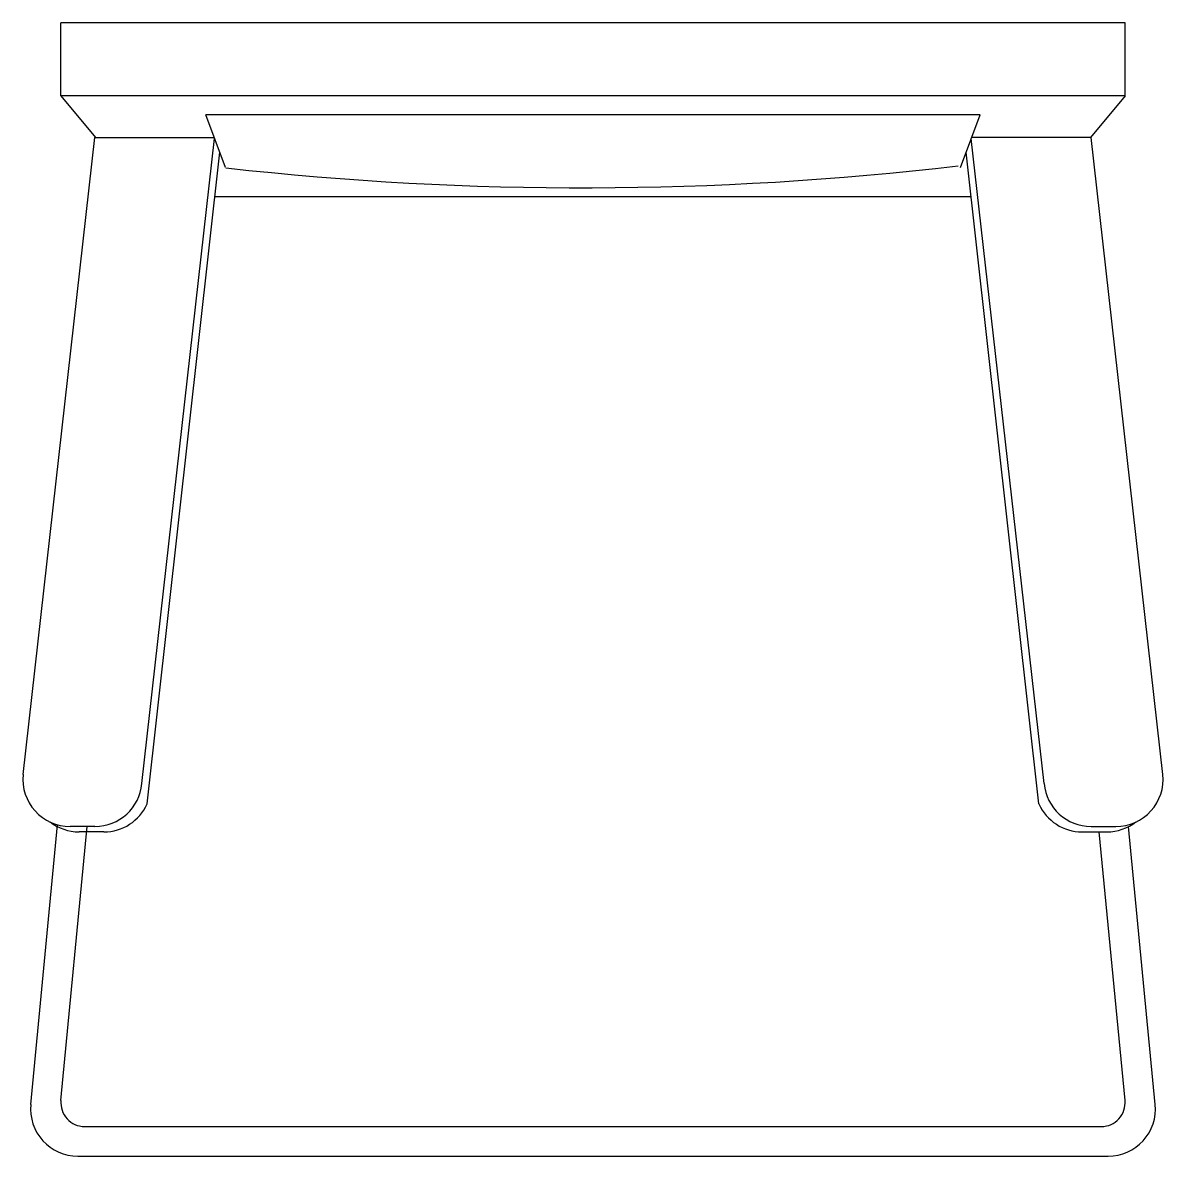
# Model space of a CAD drawing. Header units: inches. Extents: x 6512 to 7166, y 10830 to 11480.
import ezdxf

# ---------------------------------------------------------------- set-up
doc = ezdxf.new("R2010")
doc.units = ezdxf.units.IN
doc.header["$MEASUREMENT"] = 0
doc.layers.add('freecads.com', color=7, linetype='Continuous')

msp = doc.modelspace()

# ---------------------------------------------------------------- linework, layer by layer
at = {"layer": 'freecads.com'}
for p, q in [((6533.55, 11438.38), (6533.55, 11480.33)), ((7144.07, 11480.33), (6533.55, 11480.33)), ((7144.07, 11438.38), (7144.07, 11480.33)), ((6533.55, 11438.38), (6553.58, 11414.52)), ((7144.07, 11438.38), (6533.55, 11438.38)), ((7144.07, 11438.38), (7124.04, 11414.52)), ((6628.04, 11397.26), (6616.73, 11427.62)), ((7060.87, 11427.59), (6616.75, 11427.59)), ((7049.57, 11397.26), (7060.88, 11427.62)), ((6511.94, 11049.15), (6553.21, 11414.52)), ((6553.21, 11414.52), (6621.61, 11414.52)), ((6580.15, 11043.99), (6621.84, 11413.9)), ((7097.46, 11043.99), (7055.77, 11413.9)), ((7124.4, 11414.52), (7056, 11414.52)), ((7165.67, 11049.15), (7124.4, 11414.52)), ((6583.06, 11032.32), (6624.75, 11406.09)), ((7094.55, 11032.32), (7052.86, 11406.09)), ((6621.93, 11380.81), (7055.64, 11380.81)), ((6516.38, 10860.01), (6531.74, 11020.44)), ((6533.71, 10862.22), (6548.77, 11019.47)), ((6553.18, 11019.47), (6538.91, 11019.47)), ((6558.34, 11016.32), (6544.07, 11016.32)), ((7119.27, 11016.32), (7133.54, 11016.32)), ((7124.43, 11019.47), (7138.7, 11019.47)), ((7143.9, 10862.22), (7129.14, 11016.32)), ((7161.24, 10860.01), (7145.97, 11019.34)), ((6547.2, 10847.38), (7130.42, 10847.38)), ((6543.35, 10830.33), (7134.27, 10830.33))]:
    msp.add_line(p, q, dxfattribs=at)
for centre, radius, start, end in [((6833.41, 13237.8), 1852.06, 263.64143, 276.66212), ((6538.91, 11046.57), 27.09, 174.52856, 270), ((7138.7, 11046.57), 27.09, 270, 5.47144), ((6553.18, 11046.57), 27.09, 270, 354.52856), ((7124.43, 11046.57), 27.09, 185.47144, 270), ((6558.34, 11043.42), 27.09, 270, 335.82847), ((7119.27, 11043.42), 27.09, 204.17153, 270), ((6544.07, 11043.42), 27.09, 232.18148, 270), ((7133.54, 11043.42), 27.09, 270, 307.81852), ((6543.35, 10857.43), 27.09, 174.52856, 270), ((6547.2, 10860.92), 13.55, 174.52856, 270), ((7130.42, 10860.92), 13.55, 270, 5.47144), ((7134.27, 10857.43), 27.09, 270, 5.47144)]:
    msp.add_arc(centre, radius, start, end, dxfattribs=at)

doc.saveas('drawing.dxf')
